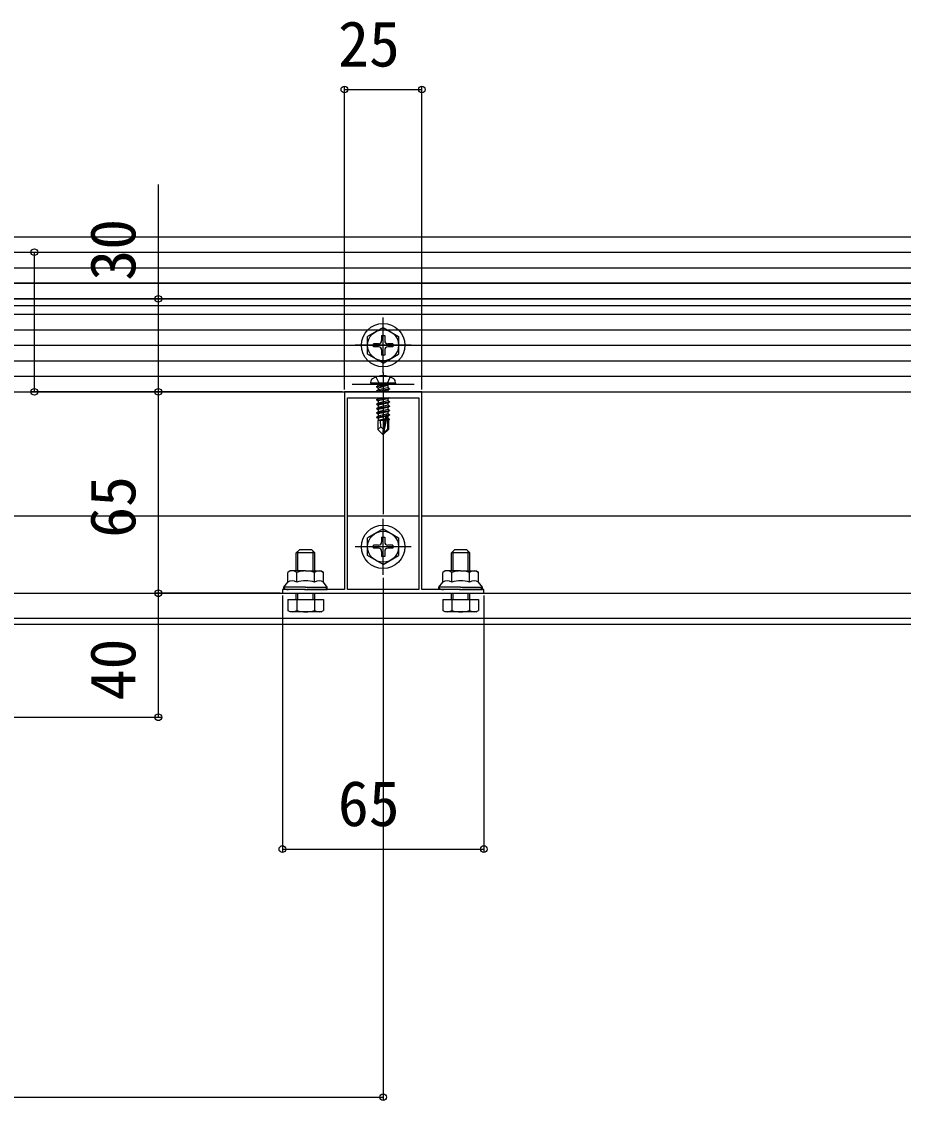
# Model space of a CAD drawing. Units: millimetres, scale not verified. Extents: x -875 to 875, y -1304 to 1297.
# Drawn here: x -412.1 to -127.7, y 162.2 to 510.2 of the extents above; entities that cross this region are included whole.
import ezdxf
from ezdxf.enums import TextEntityAlignment as Align

# ---------------------------------------------------------------- set-up
doc = ezdxf.new("R2010")
doc.units = ezdxf.units.MM
doc.header["$LTSCALE"] = 8
for name, color, linetype in [('0-3_YKK_11', 7, 'Continuous'), ('0-4_YKK_12', 2, 'Continuous'), ('0-5_YKK_13', 4, 'Continuous'), ('0-7_YKK_D', 6, 'Continuous')]:
    doc.layers.add(name, color=color, linetype=linetype)
doc.styles.add('ＭＳ ゴシック', font='')
doc.styles.get('ＭＳ ゴシック').set_extended_font_data('MS Gothic')

msp = doc.modelspace()

# ---------------------------------------------------------------- linework, layer by layer
at = {"layer": '0-3_YKK_11'}
for points in [[(-328, 325.8), (-263, 325.8), (-263, 327), (-270.042, 327), (-270.225, 326.88), (-270.775, 326.88), (-270.958, 327), (-283, 327), (-283, 390.8), (-295.042, 390.8), (-295.225, 390.68), (-295.775, 390.68), (-295.958, 390.8), (-308, 390.8), (-308, 327), (-320.042, 327), (-320.225, 326.88), (-320.775, 326.88), (-320.958, 327), (-328, 327)], [(-284, 388.8), (-284, 327), (-307, 327), (-307, 388.8)]]:
    msp.add_lwpolyline(points, close=True, dxfattribs=at)
at = {"layer": '0-4_YKK_12'}
for p, q in [((-857.763, 440.8), (56.5, 440.8)), ((-520, 418.6), (-70.5, 418.6)), ((-520, 395.8), (-70.5, 395.8)), ((-570.5, 350.8), (-308, 350.8)), ((-307, 350.8), (-284, 350.8)), ((-283, 350.8), (-20.5, 350.8)), ((-570.5, 325.8), (-20.5, 325.8)), ((-570.5, 317.8), (-20.5, 317.8)), ((-570.5, 315.8), (-20.5, 315.8))]:
    msp.add_line(p, q, dxfattribs=at)
for points in [[(-570, 435.8), (-30.714, 435.8), (-21, 435.8)], [(-570, 430.8), (-31.017, 430.8), (-21, 430.8)], [(-535.5, 425.8), (-31.326, 425.8), (-21, 425.8)]]:
    msp.add_lwpolyline(points, dxfattribs=at)
at = {"layer": '0-5_YKK_13'}
for p, q in [((-31.326, 425.8), (-535.5, 425.8)), ((-22.255, 420.8), (-566.633, 420.8)), ((-553, 420.8), (-38, 420.8)), ((-553, 415.8), (-38, 415.8)), ((-295.5, 396.8), (-295.5, 414.8)), ((-553, 410.8), (-38, 410.8)), ((-295.5, 411.55), (-300.5, 408.663)), ((-295.5, 411.55), (-290.5, 408.663)), ((-300.5, 402.937), (-300.5, 408.663)), ((-296, 408.95), (-296, 407.3)), ((-296, 408.95), (-295, 408.95)), ((-295, 408.95), (-295, 407.3)), ((-290.5, 408.663), (-290.5, 402.937)), ((-553, 405.8), (-38, 405.8)), ((-286.5, 405.8), (-304.5, 405.8)), ((-297, 406.3), (-298.65, 406.3)), ((-298.65, 405.3), (-298.65, 406.3)), ((-297, 405.3), (-298.65, 405.3)), ((-296, 404.3), (-296, 402.65)), ((-295, 404.3), (-295, 402.65)), ((-292.35, 406.3), (-294, 406.3)), ((-292.35, 405.3), (-294, 405.3)), ((-292.35, 406.3), (-292.35, 405.3)), ((-553, 400.8), (-38, 400.8)), ((-295.5, 400.05), (-300.5, 402.937)), ((-295, 402.65), (-296, 402.65)), ((-295.5, 400.05), (-290.5, 402.937)), ((-295.5, 397), (-295.5, 376.1)), ((-553, 395.8), (-38, 395.8)), ((-299.5, 393.6), (-299.359, 394.402)), ((-291.5, 393.6), (-299.5, 393.6)), ((-299.5, 393.6), (-299.412, 393.1)), ((-291.5, 393.6), (-291.641, 394.402)), ((-291.5, 393.6), (-291.588, 393.1)), ((-553, 390.8), (-38, 390.8)), ((-285.5, 393.1), (-305.5, 393.1)), ((-291.588, 393.1), (-299.412, 393.1)), ((-297.6, 392.45), (-294, 393.05)), ((-294, 392.95), (-297.6, 392.35)), ((-297.6, 392.45), (-297.05, 392.768)), ((-297.6, 392.45), (-297.6, 392.35)), ((-297.6, 392.45), (-297.6, 392.35)), ((-297.6, 392.35), (-297.05, 392.032)), ((-297.6, 391.05), (-293.4, 391.75)), ((-293.4, 391.65), (-297.6, 390.95)), ((-297.6, 391.05), (-297.05, 391.368)), ((-297.6, 391.05), (-297.6, 390.95)), ((-297.6, 390.95), (-297.34, 390.8)), ((-294, 393.05), (-297.05, 392.768)), ((-297.05, 392.032), (-294, 392.95)), ((-297.05, 392.9), (-297.05, 392.768)), ((-293.95, 392.068), (-297.05, 391.368)), ((-297.05, 392.032), (-297.05, 391.368)), ((-293.95, 391.332), (-296.308, 390.8)), ((-294, 393.05), (-294, 392.95)), ((-293.95, 392.9), (-293.95, 392.068)), ((-293.4, 391.75), (-293.95, 392.068)), ((-293.4, 391.65), (-293.95, 391.332)), ((-293.95, 391.332), (-293.95, 390.8)), ((-293.4, 391.75), (-293.4, 391.65)), ((-293.7, 388.8), (-297.6, 388.15)), ((-297.6, 388.25), (-294.3, 388.8)), ((-297.6, 388.25), (-297.05, 388.568)), ((-297.6, 388.25), (-297.6, 388.15)), ((-297.6, 388.15), (-297.05, 387.832)), ((-297.6, 386.85), (-293.4, 387.55)), ((-293.4, 387.45), (-297.6, 386.75)), ((-297.6, 386.85), (-297.05, 387.168)), ((-297.6, 386.85), (-297.6, 386.75)), ((-297.6, 386.75), (-297.05, 386.432)), ((-296.021, 388.8), (-297.05, 388.568)), ((-297.05, 388.8), (-297.05, 388.568)), ((-293.95, 387.868), (-297.05, 387.168)), ((-297.05, 387.832), (-297.05, 387.168)), ((-293.95, 386.468), (-297.05, 385.768)), ((-297.05, 386.432), (-297.05, 385.768)), ((-293.95, 388.532), (-293.95, 387.868)), ((-293.4, 387.55), (-293.95, 387.868)), ((-293.95, 387.132), (-293.95, 386.468)), ((-293.4, 386.15), (-293.95, 386.468)), ((-293.4, 387.55), (-293.4, 387.45)), ((-297.6, 385.45), (-293.4, 386.15)), ((-293.4, 386.05), (-297.6, 385.35)), ((-297.6, 385.45), (-297.05, 385.768)), ((-297.6, 385.45), (-297.6, 385.35)), ((-297.6, 385.35), (-297.05, 385.032)), ((-297.6, 384.05), (-293.4, 384.75)), ((-293.4, 384.65), (-297.6, 383.95)), ((-297.6, 384.05), (-297.05, 384.368)), ((-297.6, 384.05), (-297.6, 383.95)), ((-297.6, 383.95), (-297.05, 383.632)), ((-297.6, 382.65), (-294.574, 383.154)), ((-294.602, 383.05), (-297.6, 382.55)), ((-297.6, 382.65), (-297.05, 382.968)), ((-293.95, 385.068), (-297.05, 384.368)), ((-297.05, 385.032), (-297.05, 384.368)), ((-293.95, 383.668), (-297.05, 382.968)), ((-297.05, 383.632), (-297.05, 382.968)), ((-294.66, 382.772), (-297.05, 382.232)), ((-294.59, 383.107), (-295.5, 378.722)), ((-294.168, 383.223), (-295.35, 377.524)), ((-294.168, 383.222), (-293.4, 383.35)), ((-293.4, 383.25), (-294.113, 383.131)), ((-294.1, 383.052), (-294.1, 378.774)), ((-293.95, 385.732), (-293.95, 385.068)), ((-293.4, 384.75), (-293.95, 385.068)), ((-293.95, 384.332), (-293.95, 383.668)), ((-293.4, 383.35), (-293.95, 383.668)), ((-293.95, 382.932), (-293.95, 382.268)), ((-293.4, 386.15), (-293.4, 386.05)), ((-293.4, 384.75), (-293.4, 384.65)), ((-293.4, 383.35), (-293.4, 383.25)), ((-297.6, 382.65), (-297.6, 382.55)), ((-297.6, 382.55), (-297.05, 382.232)), ((-297.2, 381.5), (-297.05, 381.568)), ((-297.2, 381.5), (-297.2, 378.65)), ((-294.924, 381.5), (-297.2, 381.5)), ((-296.243, 379.453), (-297.2, 378.65)), ((-297.05, 382.232), (-297.05, 381.568)), ((-294.805, 382.075), (-297.05, 381.568)), ((-294.865, 381.783), (-296.583, 381.5)), ((-294.92, 381.516), (-295.004, 381.5)), ((-293.95, 382.268), (-294.103, 382.233)), ((-293.5, 382.008), (-294.1, 381.909)), ((-293.5, 381.792), (-294.1, 381.676)), ((-293.8, 381.5), (-294.1, 381.5)), ((-293.5, 382.008), (-293.95, 382.268)), ((-293.5, 381.792), (-293.8, 381.619)), ((-293.8, 381.619), (-293.8, 378.65)), ((-293.5, 382.008), (-293.5, 381.792)), ((-295.65, 377.1), (-297.2, 378.65)), ((-295.5, 378.722), (-295.65, 377.1)), ((-295.65, 377.1), (-295.35, 377.1)), ((-295.5, 378.722), (-295.5, 377.1)), ((-294.1, 378.774), (-295.35, 377.524)), ((-295.35, 377.1), (-293.8, 378.65)), ((-295.35, 377.524), (-295.35, 377.1)), ((-293.8, 378.65), (-294.1, 378.774)), ((-295.5, 331.8), (-295.5, 349.8)), ((-295.5, 346.55), (-300.5, 343.663)), ((-295.5, 346.55), (-290.5, 343.663)), ((-300.5, 337.937), (-300.5, 343.663)), ((-297, 341.3), (-298.65, 341.3)), ((-298.65, 340.3), (-298.65, 341.3)), ((-296, 343.95), (-296, 342.3)), ((-296, 343.95), (-295, 343.95)), ((-295, 343.95), (-295, 342.3)), ((-292.35, 341.3), (-294, 341.3)), ((-292.35, 341.3), (-292.35, 340.3)), ((-290.5, 343.663), (-290.5, 337.937)), ((-317.5, 338.8), (-323.5, 338.8)), ((-322.96, 333), (-322.96, 339.34)), ((-318.04, 333), (-318.04, 339.34)), ((-286.5, 340.8), (-304.5, 340.8)), ((-295.5, 335.05), (-300.5, 337.937)), ((-297, 340.3), (-298.65, 340.3)), ((-296, 339.3), (-296, 337.65)), ((-295, 337.65), (-296, 337.65)), ((-295.5, 335.05), (-290.5, 337.937)), ((-295, 339.3), (-295, 337.65)), ((-292.35, 340.3), (-294, 340.3)), ((-267.5, 338.8), (-273.5, 338.8)), ((-272.96, 333), (-272.96, 339.34)), ((-268.04, 333), (-268.04, 339.34)), ((-325.5, 333), (-326.274, 332.553)), ((-326.274, 329.4), (-326.274, 332.553)), ((-320.5, 333), (-325.5, 333)), ((-323.387, 329.4), (-323.387, 332.553)), ((-320.5, 333), (-315.5, 333)), ((-317.613, 329.4), (-317.613, 332.553)), ((-315.5, 333), (-314.726, 332.553)), ((-314.726, 329.4), (-314.726, 332.553)), ((-275.5, 333), (-276.274, 332.553)), ((-276.274, 329.4), (-276.274, 332.553)), ((-270.5, 333), (-275.5, 333)), ((-273.387, 329.4), (-273.387, 332.553)), ((-270.5, 333), (-265.5, 333)), ((-267.613, 329.4), (-267.613, 332.553)), ((-265.5, 333), (-264.726, 332.553)), ((-264.726, 329.4), (-264.726, 332.553)), ((-327.5, 327), (-327.5, 327.8)), ((-313.5, 327), (-313.5, 327.8)), ((-277.5, 327), (-277.5, 327.8)), ((-263.5, 327), (-263.5, 327.8)), ((-320.5, 327), (-327.5, 327)), ((-326.274, 323.8), (-326.274, 320.247)), ((-323.5, 323.8), (-323.5, 325.8)), ((-323.387, 323.8), (-323.387, 320.247)), ((-322.96, 323.8), (-322.96, 325.8)), ((-320.5, 327), (-313.5, 327)), ((-318.04, 323.8), (-318.04, 325.8)), ((-317.613, 323.8), (-317.613, 320.247)), ((-317.5, 323.8), (-317.5, 325.8)), ((-270.5, 327), (-277.5, 327)), ((-276.274, 323.8), (-276.274, 320.247)), ((-273.5, 323.8), (-273.5, 325.8)), ((-273.387, 323.8), (-273.387, 320.247)), ((-272.96, 323.8), (-272.96, 325.8)), ((-270.5, 327), (-263.5, 327)), ((-268.04, 323.8), (-268.04, 325.8)), ((-267.613, 323.8), (-267.613, 320.247)), ((-267.5, 323.8), (-267.5, 325.8)), ((-325.5, 319.8), (-326.274, 320.247)), ((-315.5, 319.8), (-314.726, 320.247)), ((-275.5, 319.8), (-276.274, 320.247)), ((-265.5, 319.8), (-264.726, 320.247)), ((-315.5, 319.8), (-325.5, 319.8)), ((-265.5, 319.8), (-275.5, 319.8))]:
    msp.add_line(p, q, dxfattribs=at)
for points in [[(-297.8, 395.579), (-296.645, 393.263), (-295.5, 392.654)], [(-293.2, 395.579), (-294.355, 393.263), (-295.5, 392.654)], [(-293.487, 388.8), (-293.95, 388.532), (-297.05, 387.832)], [(-293.4, 387.45), (-293.95, 387.132), (-297.05, 386.432)], [(-293.4, 386.05), (-293.95, 385.732), (-297.05, 385.032)], [(-293.4, 384.65), (-293.95, 384.332), (-297.05, 383.632)], [(-293.4, 383.25), (-293.95, 382.932), (-294.1, 382.899)], [(-295.5, 378.722), (-296.243, 379.453), (-296.4, 381.5)], [(-323.5, 333), (-323.5, 338.8), (-322.5, 339.8)], [(-317.5, 333), (-317.5, 338.8), (-318.5, 339.8), (-322.5, 339.8)], [(-273.5, 333), (-273.5, 338.8), (-272.5, 339.8)], [(-267.5, 333), (-267.5, 338.8), (-268.5, 339.8), (-272.5, 339.8)], [(-320.5, 327.8), (-327.5, 327.8), (-326.274, 329.4)], [(-320.5, 327.8), (-313.5, 327.8), (-314.726, 329.4)], [(-270.5, 327.8), (-277.5, 327.8), (-276.274, 329.4)], [(-270.5, 327.8), (-263.5, 327.8), (-264.726, 329.4)], [(-326.274, 323.8), (-314.726, 323.8), (-314.726, 320.247)], [(-276.274, 323.8), (-264.726, 323.8), (-264.726, 320.247)]]:
    msp.add_lwpolyline(points, dxfattribs=at)
for centre, radius in [((-295.5, 405.8), 7), ((-295.5, 405.8), 5), ((-295.5, 340.8), 7), ((-295.5, 340.8), 5)]:
    msp.add_circle(centre, radius, dxfattribs=at)
for centre, radius, start, end in [((-297, 407.3), 1, 270, 0), ((-294, 407.3), 1, 180, 270), ((-297, 404.3), 1, 0, 90), ((-294, 404.3), 1, 90, 180), ((-298.472, 394.246), 0.9, 122.05588, 170), ((-295.5, 389.5), 6.5, 57.94412, 122.05588), ((-292.528, 394.246), 0.9, 10, 57.94412), ((-297.25, 392.9), 0.2, 0, 90), ((-293.75, 392.9), 0.2, 90, 180), ((-294.348, 383.052), 0.248, 0, 167.19096), ((-297, 342.3), 1, 270, 0), ((-294, 342.3), 1, 180, 270), ((-297, 339.3), 1, 0, 90), ((-294, 339.3), 1, 90, 180), ((-324.83, 330.444), 2.556, 55.61575, 124.38425), ((-320.5, 323.447), 9.553, 90, 107.58795), ((-320.5, 323.447), 9.553, 72.41205, 90), ((-316.17, 330.444), 2.556, 55.61575, 124.38425), ((-274.83, 330.444), 2.556, 55.61575, 124.38425), ((-270.5, 323.447), 9.553, 90, 107.58795), ((-270.5, 323.447), 9.553, 72.41205, 90), ((-266.17, 330.444), 2.556, 55.61575, 124.38425), ((-324.83, 327.291), 2.556, 55.61575, 124.38425), ((-320.5, 320.293), 9.553, 90, 107.58795), ((-320.5, 320.293), 9.553, 72.41205, 90), ((-316.17, 327.291), 2.556, 55.61575, 124.38425), ((-274.83, 327.291), 2.556, 55.61575, 124.38425), ((-270.5, 320.293), 9.553, 90, 107.58795), ((-270.5, 320.293), 9.553, 72.41205, 90), ((-266.17, 327.291), 2.556, 55.61575, 124.38425), ((-324.83, 322.356), 2.556, 235.61575, 304.38425), ((-320.5, 329.353), 9.553, 252.41205, 287.58795), ((-316.17, 322.356), 2.556, 235.61575, 304.38425), ((-274.83, 322.356), 2.556, 235.61575, 304.38425), ((-270.5, 329.353), 9.553, 252.41205, 287.58795), ((-266.17, 322.356), 2.556, 235.61575, 304.38425)]:
    msp.add_arc(centre, radius, start, end, dxfattribs=at)
for centre, start_param, end_param in [((-326, 327.8), 3.1415927, 4.712389), ((-315, 327.8), 4.712389, 6.2831853), ((-276, 327.8), 3.1415927, 4.712389), ((-265, 327.8), 4.712389, 6.2831853)]:
    msp.add_ellipse(centre, major_axis=(1.5, 0), ratio=0.533333, start_param=start_param, end_param=end_param, dxfattribs=at)
at = {"layer": '0-7_YKK_D'}
for p, q in [((-308, 391.5), (-308, 489.3)), ((-308, 488.3), (-283, 488.3)), ((-283, 391.5), (-283, 489.3)), ((-408, 390.8), (-408, 435.8)), ((-356.5, 420.8), (-369, 420.8)), ((-308.7, 390.8), (-409, 390.8)), ((-308.7, 390.8), (-369, 390.8)), ((-308.7, 390.8), (-369, 390.8)), ((-368, 325.8), (-368, 390.8)), ((-295.5, 378.6), (-295.5, 351.3)), ((-295.5, 330.8), (-295.5, 162.3)), ((-328.7, 325.8), (-369, 325.8)), ((-368, 285.8), (-368, 325.8)), ((-328, 325.1), (-328, 242.3)), ((-263, 325.1), (-263, 242.3)), ((-569, 285.8), (-367, 285.8)), ((-328, 243.3), (-263, 243.3)), ((-608, 163.3), (-295.5, 163.3))]:
    msp.add_line(p, q, dxfattribs=at)
msp.add_lwpolyline([(-368, 390.8), (-368, 420.8), (-368, 457.691)], dxfattribs=at)
for centre in [(-308, 488.3), (-283, 488.3), (-408, 435.8), (-368, 420.8), (-408, 390.8), (-368, 390.8), (-368, 390.8), (-368, 325.8), (-368, 325.8), (-368, 285.8), (-328, 243.3), (-263, 243.3), (-295.5, 163.3)]:
    msp.add_circle(centre, 1.075, dxfattribs=at)

# ---------------------------------------------------------------- texts
at = {"layer": '0-7_YKK_D', "style": 'ＭＳ ゴシック'}
for s, p in [('25', (-310.045, 491.3)), ('65', (-310.102, 246.3))]:
    msp.add_text(s, height=14.66, dxfattribs=at).set_placement(p, align=Align.BOTTOM_LEFT)
for s, p in [('30', (-371, 426.623)), ('65', (-371, 343.698)), ('40', (-371, 291.255))]:
    msp.add_text(s, height=14.66, rotation=90, dxfattribs=at).set_placement(p, align=Align.BOTTOM_LEFT)

doc.saveas('drawing.dxf')
